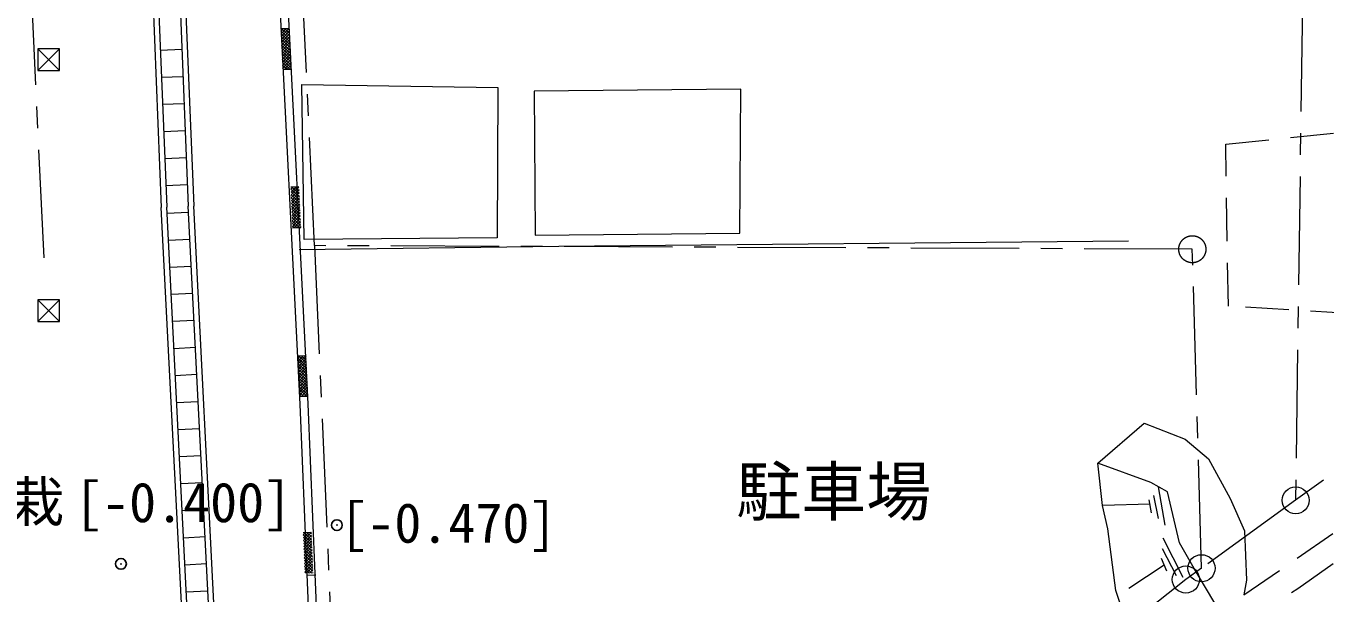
# Model space of a CAD drawing. Units: millimetres at full size, sheet at 1:400; details may follow other scales. Extents: x -117226 to 115574, y -80033 to 82367.
# Drawn here: x 30966 to 54972, y -32820 to -22334 of the extents above; entities that cross this region are included whole.
import ezdxf
from ezdxf.enums import TextEntityAlignment as Align

# ---------------------------------------------------------------- set-up
doc = ezdxf.new("R2010")
doc.units = ezdxf.units.MM
doc.header["$LTSCALE"] = 400
doc.header["$PDMODE"] = 32
doc.header["$PDSIZE"] = 200
doc.linetypes.add('CHAIN1', pattern=[8, 5, -1, 1, -1])
doc.linetypes.add('DASHED2', pattern=[3, 2, -1])
for name, color, linetype, lineweight in [('0-0_通芯', 7, 'CHAIN1', 9), ('1-9_文字', 3, 'Continuous', 9), ('2-2_中線', 7, 'Continuous', 9), ('2-3_細線', 4, 'Continuous', 5), ('2-6_設備', 4, 'Continuous', 5), ('2-9_文字', 7, 'Continuous', 9), ('4-D_点線', 3, 'CHAIN1', 13), ('E-1_太線', 4, 'Continuous', 5)]:
    doc.layers.add(name, color=color, linetype=linetype, lineweight=lineweight)
doc.layers.add('5-9_文字', color=2, linetype='Continuous')
doc.styles.add('ＭＳ ゴシック', font='')
doc.styles.get('ＭＳ ゴシック').set_extended_font_data('MS Gothic')

msp = doc.modelspace()

# ---------------------------------------------------------------- linework, layer by layer
at = {"layer": '0-0_通芯'}
for p, q in [((54710.8, -9112.4), (54410.8, -31090.5)), ((36294.9, -26389), (36944.1, -41407.5)), ((52672.7, -32344.5), (52503.5, -26455.7))]:
    msp.add_line(p, q, dxfattribs=at)
at = {"layer": '0-0_通芯', "color": 3, "lineweight": 13}
for p, q in [((57518.6, -28848.2), (54410.8, -31090.5)), ((54410.8, -31090.5), (52672.7, -32344.5)), ((52672.7, -32344.5), (52383.4, -32553.2))]:
    msp.add_line(p, q, dxfattribs=at)
at = {"layer": '0-0_通芯'}
msp.add_lwpolyline([(52503.5, -26455.7), (36294.9, -26389), (35524.5, -10210.3)], dxfattribs=at)
at = {"layer": '0-0_通芯', "color": 3, "lineweight": 13}
msp.add_lwpolyline([(52383.4, -32553.2), (50898.5, -33723.2), (44682.9, -37297.8), (36944.1, -41407.5)], dxfattribs=at)
at = {"layer": '0-0_通芯'}
msp.add_circle((52503.5, -26455.7), 250, dxfattribs=at)
at = {"layer": '0-0_通芯', "color": 3, "linetype": 'Continuous', "lineweight": 13}
for centre in [(54410.8, -31090.5), (52672.7, -32344.5), (52383.4, -32553.2)]:
    msp.add_circle(centre, 250, dxfattribs=at)
at = {"layer": '2-2_中線', "color": 4, "lineweight": 5}
for p, q in [((32194.9, 5772.5), (33463.3, -25684.8)), ((32294.9, 5776.6), (33563.2, -25680.2)), ((32694.5, 5792.7), (33962.8, -25662)), ((32794.5, 5796.7), (34062.7, -25657.4)), ((33869.7, -33658), (33463.3, -25684.8)), ((33995.3, -34158), (33563.2, -25680.2)), ((34395.8, -34158), (33962.8, -25662)), ((34501.1, -34258), (34062.7, -25657.4))]:
    msp.add_line(p, q, dxfattribs=at)
at = {"layer": '2-2_中線'}
for p, q in [((31186, -22756.8), (31186, -23156.8)), ((31586, -22756.8), (31186, -22756.8)), ((31586, -23156.8), (31586, -22756.8)), ((31186, -23156.8), (31586, -23156.8)), ((31186, -27386.8), (31186, -27786.8)), ((31586, -27386.8), (31186, -27386.8)), ((31586, -27786.8), (31586, -27386.8)), ((31186, -27786.8), (31586, -27786.8))]:
    msp.add_line(p, q, dxfattribs=at)
at = {"layer": '2-3_細線'}
for p, q in [((31586, -22756.8), (31186, -23156.8)), ((31186, -22756.8), (31586, -23156.8)), ((31586, -27386.8), (31186, -27786.8)), ((31186, -27386.8), (31586, -27786.8))]:
    msp.add_line(p, q, dxfattribs=at)
at = {"layer": '2-6_設備'}
for p, q in [((33842, -22771), (33446.5, -22787)), ((33862.2, -23270.6), (33466.7, -23286.6)), ((33882.3, -23770.2), (33486.8, -23786.2)), ((33902.4, -24269.8), (33507, -24285.7)), ((33922.6, -24769.4), (33527.1, -24785.3)), ((33942.7, -25269), (33547.2, -25284.9)), ((33568.7, -25788.7), (33968.2, -25768.3)), ((33594.2, -26288.1), (33993.6, -26267.7)), ((33619.6, -26787.4), (34019.1, -26767)), ((33645.1, -27286.8), (34044.5, -27266.4)), ((33670.5, -27786.1), (34070, -27765.7)), ((33696, -28285.5), (34095.5, -28265.1)), ((33721.4, -28784.8), (34120.9, -28764.4)), ((33746.9, -29284.2), (34146.4, -29263.8)), ((33772.3, -29783.5), (34171.8, -29763.2)), ((33797.8, -30282.9), (34197.3, -30262.5)), ((33823.2, -30782.2), (34222.7, -30761.9)), ((33848.7, -31281.6), (34248.2, -31261.2)), ((33874.2, -31780.9), (34273.6, -31760.6)), ((33899.6, -32280.3), (34299.1, -32259.9)), ((33925.1, -32779.6), (34324.5, -32759.3))]:
    msp.add_line(p, q, dxfattribs=at)
at = {"layer": '4-D_点線'}
msp.add_line((31300, -26615.9), (30811.7, -16361.8), dxfattribs=at)
at = {"layer": '5-9_文字'}
for p in [(36706.4, -31549.5), (32719.2, -32263.8)]:
    msp.add_point(p, dxfattribs=at)
at = {"layer": 'E-1_太線'}
for p, q in [((35822.5, -22381.3), (35672.6, -22388.1)), ((35830.9, -22568.2), (35674.3, -22425.1)), ((35711.4, -22386.3), (35674.4, -22426.8)), ((35833.3, -22621.2), (35676.7, -22478.1)), ((35764.4, -22383.9), (35676.8, -22479.8)), ((35835.7, -22674.2), (35679.1, -22531)), ((35817.4, -22381.5), (35679.2, -22532.8)), ((35824.7, -22429.2), (35681.5, -22585.8)), ((35827.1, -22482.2), (35683.9, -22638.8)), ((35829.4, -22535.1), (35686.3, -22691.8)), ((35828.6, -22515.2), (35688.6, -22387.3)), ((35826.2, -22462.2), (35741.6, -22385)), ((35823.8, -22409.2), (35794.6, -22382.6)), ((35838.1, -22727.2), (35681.5, -22584)), ((35840.5, -22780.2), (35683.8, -22637)), ((35842.9, -22833.2), (35686.2, -22690)), ((35845.2, -22886.2), (35688.6, -22743)), ((35831.8, -22588.1), (35688.7, -22744.8)), ((35847.6, -22939.1), (35691, -22796)), ((35834.2, -22641.1), (35691.1, -22797.8)), ((35836.6, -22694.1), (35693.5, -22850.8)), ((35839, -22747.1), (35695.8, -22903.7)), ((35841.4, -22800.1), (35698.2, -22956.7)), ((35850, -22992.1), (35693.4, -22849)), ((35852.4, -23045.1), (35695.8, -22902)), ((35854.8, -23098.1), (35698.2, -22955)), ((35835.9, -23131.7), (35700.5, -23008)), ((35843.8, -22853.1), (35700.6, -23009.7)), ((35846.1, -22906.1), (35703, -23062.7)), ((35848.5, -22959.1), (35705.4, -23115.7)), ((35850.9, -23012.1), (35737.6, -23136.1)), ((35782.9, -23134), (35702.9, -23061)), ((35729.9, -23136.4), (35705.3, -23114)), ((35706.4, -23137.5), (35856.3, -23130.7)), ((35853.3, -23065.1), (35790.6, -23133.7)), ((35855.7, -23118.1), (35843.6, -23131.3)), ((36005.3, -25301.9), (35855.5, -25308.6)), ((36013.8, -25488.8), (35857.1, -25345.7)), ((35894.2, -25306.9), (35857.2, -25347.4)), ((36016.1, -25541.8), (35859.5, -25398.6)), ((35947.2, -25304.5), (35859.6, -25400.4)), ((36000.2, -25302.1), (35862, -25453.4)), ((36007.5, -25349.7), (35864.4, -25506.4)), ((36009.9, -25402.7), (35866.7, -25559.4)), ((36011.4, -25435.8), (35871.4, -25307.9)), ((36009, -25382.8), (35924.4, -25305.5)), ((36006.6, -25329.8), (35977.4, -25303.2)), ((36018.5, -25594.8), (35861.9, -25451.6)), ((36020.9, -25647.8), (35864.3, -25504.6)), ((36023.3, -25700.8), (35866.7, -25557.6)), ((36025.7, -25753.7), (35869, -25610.6)), ((36012.3, -25455.7), (35869.1, -25612.4)), ((36028.1, -25806.7), (35871.4, -25663.6)), ((36014.6, -25508.7), (35871.5, -25665.4)), ((36017, -25561.7), (35873.9, -25718.3)), ((36019.4, -25614.7), (35876.3, -25771.3)), ((36021.8, -25667.7), (35878.7, -25824.3)), ((36030.4, -25859.7), (35873.8, -25716.6)), ((36032.8, -25912.7), (35876.2, -25769.6)), ((36035.2, -25965.7), (35878.6, -25822.6)), ((36037.6, -26018.7), (35881, -25875.6)), ((36024.2, -25720.7), (35881.1, -25877.3)), ((36026.6, -25773.7), (35883.4, -25930.3)), ((36029, -25826.7), (35885.8, -25983.3)), ((36031.3, -25879.7), (35888.2, -26036.3)), ((36018.7, -26052.2), (35883.4, -25928.6)), ((35965.7, -26054.6), (35885.7, -25981.6)), ((35912.7, -26057), (35888.1, -26034.5)), ((35889.2, -26058.1), (36039.1, -26051.3)), ((36033.7, -25932.7), (35920.4, -26056.7)), ((36036.1, -25985.7), (35973.4, -26054.3)), ((36038.5, -26038.6), (36026.4, -26051.9)), ((36136.2, -28420.6), (35986.4, -28427.4)), ((36144.7, -28607.5), (35988, -28464.4)), ((36025.1, -28425.6), (35988.1, -28466.1)), ((36147, -28660.5), (35990.4, -28517.4)), ((36078.1, -28423.2), (35990.5, -28519.1)), ((36131.1, -28420.8), (35992.9, -28572.1)), ((36138.4, -28468.5), (35995.3, -28625.1)), ((36140.8, -28521.5), (35997.7, -28678.1)), ((36142.3, -28554.5), (36002.4, -28426.6)), ((36139.9, -28501.5), (36055.3, -28424.3)), ((36137.5, -28448.5), (36108.3, -28421.9)), ((36149.4, -28713.5), (35992.8, -28570.3)), ((36151.8, -28766.5), (35995.2, -28623.3)), ((36154.2, -28819.5), (35997.6, -28676.3)), ((36143.2, -28574.4), (36000, -28731.1)), ((36156.6, -28872.5), (36000, -28729.3)), ((36159, -28925.5), (36002.3, -28782.3)), ((36145.6, -28627.4), (36002.4, -28784.1)), ((36147.9, -28680.4), (36004.8, -28837.1)), ((36150.3, -28733.4), (36007.2, -28890.1)), ((36152.7, -28786.4), (36009.6, -28943)), ((36161.4, -28978.4), (36004.7, -28835.3)), ((36163.7, -29031.4), (36007.1, -28888.3)), ((36166.1, -29084.4), (36009.5, -28941.3)), ((36168.5, -29137.4), (36011.9, -28994.3)), ((36155.1, -28839.4), (36012, -28996)), ((36157.5, -28892.4), (36014.3, -29049)), ((36149.6, -29171), (36014.3, -29047.3)), ((36159.9, -28945.4), (36016.7, -29102)), ((36162.3, -28998.4), (36019.1, -29155)), ((36096.6, -29173.3), (36016.7, -29100.3)), ((36043.6, -29175.7), (36019, -29153.3)), ((36020.1, -29176.8), (36170, -29170)), ((36164.6, -29051.4), (36051.3, -29175.4)), ((36167, -29104.4), (36104.3, -29173)), ((52001.6, -31551.5), (51881.9, -30844)), ((51723, -31164.2), (50845.6, -31189.1)), ((51751.3, -31320), (51708.4, -31084.2)), ((51881.8, -31423.8), (51791.1, -31001.4)), ((36234.9, -31683.9), (36085, -31690.1)), ((36123.8, -31688.5), (36086.6, -31728.9)), ((36176.8, -31686.3), (36088.8, -31781.9)), ((36229.8, -31684.1), (36091, -31834.9)), ((36238.3, -31764.8), (36154, -31687.3)), ((36236.1, -31711.8), (36207, -31685.1)), ((36242.7, -31870.8), (36086.5, -31727.1)), ((36244.9, -31923.8), (36088.7, -31780.1)), ((36247.1, -31976.8), (36090.9, -31833.1)), ((36249.3, -32029.8), (36093.1, -31886.1)), ((36236.9, -31731.8), (36093.2, -31887.9)), ((36239.1, -31784.8), (36095.4, -31940.9)), ((36241.3, -31837.8), (36097.6, -31993.9)), ((36243.5, -31890.8), (36099.8, -32046.9)), ((36240.5, -31817.8), (36101, -31689.5)), ((51956, -31780.9), (52330.6, -32512.7)), ((36251.5, -32082.8), (36095.3, -31939.1)), ((36253.7, -32135.8), (36097.5, -31992.1)), ((36255.9, -32188.8), (36099.7, -32045.1)), ((36258.1, -32241.8), (36101.9, -32098.1)), ((36245.7, -31943.8), (36102, -32099.9)), ((36260.3, -32294.8), (36104.1, -32151.1)), ((36247.9, -31996.8), (36104.2, -32152.9)), ((36250.1, -32049.8), (36106.4, -32205.9)), ((36252.3, -32102.8), (36108.6, -32258.9)), ((36254.5, -32155.8), (36110.8, -32311.9)), ((52035.4, -32400.8), (51934.3, -32167.5)), ((52209.2, -32484.2), (51952.1, -31987.3)), ((36262.5, -32347.8), (36106.3, -32204.1)), ((36264.7, -32400.8), (36108.5, -32257.1)), ((36245.6, -32434.3), (36110.7, -32310.1)), ((36192.6, -32436.5), (36112.9, -32363.1)), ((36256.7, -32208.8), (36113, -32364.9)), ((36258.9, -32261.8), (36115.2, -32417.9)), ((36261.1, -32314.8), (36147.3, -32438.4)), ((36263.3, -32367.8), (36200.3, -32436.2)), ((51986.4, -32287.8), (51333.4, -32720.1)), ((36139.6, -32438.7), (36115.1, -32416.1)), ((36166.9, -32471.6), (36316.8, -32465.4)), ((36265.5, -32420.8), (36253.3, -32434))]:
    msp.add_line(p, q, dxfattribs=at)
at = {"layer": 'E-1_太線', "linetype": 'DASHED2'}
msp.add_line((53451.7, -32837.8), (56211.1, -30936.9), dxfattribs=at)
at = {"layer": 'E-1_太線'}
for points in [[(33510.1, -42809.8), (35599.6, -41787.7), (36536.4, -41335.1), (36330.3, -36637.9), (36026.4, -29315.9), (35614.6, -21098.9), (35398.7, -17067.8), (34986.2, -6582.6), (34620.8, 2303.4), (34229.4, 11140.9)], [(33574.7, -42945.2), (35665.5, -41922.5), (36690.5, -41427.3), (36480.2, -36631.6), (36176.3, -29309.5), (35764.5, -21091.5), (35548.5, -17060.5), (35136.1, -6576.2), (34770.7, 2309.8), (34380.2, 11126)], [(36099.5, -26278.4), (36059.5, -23416), (39678.7, -23470.3)], [(39678.7, -23470.3), (39663.3, -26246.2), (36099.5, -26278.4)], [(36008.1, -26460), (40803, -26401.7), (51327.7, -26301.3)], [(51443.3, -33806.1), (51090.1, -32753.9), (50946.1, -31614.9), (50845.6, -31189.1), (50757.8, -30403), (51616.6, -29669.1), (52374.2, -29959.1), (52801.6, -30323.9), (53200.8, -31058), (53464.6, -31654.8), (53500.9, -32562.2), (53451.7, -32837.8)], [(53000, -33136.6), (52936.2, -33022.5), (52536.9, -32351.1), (52269.2, -31878.1), (52045.9, -30935.6), (51740, -30764.7), (50757.8, -30403)]]:
    msp.add_lwpolyline(points, dxfattribs=at)
at = {"layer": 'E-1_太線', "linetype": 'DASHED2'}
msp.add_lwpolyline([(32857.3, -44642.3), (35899.5, -43122.4), (40823.1, -40606.8), (44781.8, -38514.4), (48261.2, -36535.3), (51308.7, -34745.7), (54450.4, -32718), (56581.9, -31211.7), (57773.5, -30289.5), (59596.2, -28653.5), (61382.2, -26941.1), (62919.3, -25224.8), (64286.7, -23478.2)], dxfattribs=at)
at = {"layer": 'E-1_太線'}
msp.add_lwpolyline([(44164.5, -23501.7), (40349.5, -23536.1), (40368.8, -26198.3), (44148.9, -26160.4)], close=True, dxfattribs=at)
at = {"layer": 'E-1_太線', "linetype": 'DASHED2'}
msp.add_lwpolyline([(53120.3, -24517.5), (55192.3, -24305.8), (55484.2, -27648.5), (53168.6, -27506)], close=True, dxfattribs=at)

# ---------------------------------------------------------------- texts
at = {"layer": '1-9_文字', "style": 'ＭＳ ゴシック'}
msp.add_text('駐車場', height=879.8, dxfattribs=at).set_placement((44082.7, -31632.7), align=Align.BOTTOM_LEFT)
at = {"layer": '2-9_文字', "style": 'ＭＳ ゴシック'}
msp.add_text('植栽', height=733.1, dxfattribs=at).set_placement((29668.1, -31702.6), align=Align.BOTTOM_LEFT)
at = {"layer": '5-9_文字', "style": 'ＭＳ ゴシック'}
for s, p in [('[-0.400]', (31872.7, -31714.3)), ('[-0.470]', (36770.4, -32094))]:
    msp.add_text(s, height=733.1, dxfattribs=at).set_placement(p, align=Align.BOTTOM_LEFT)

doc.saveas('drawing.dxf')
